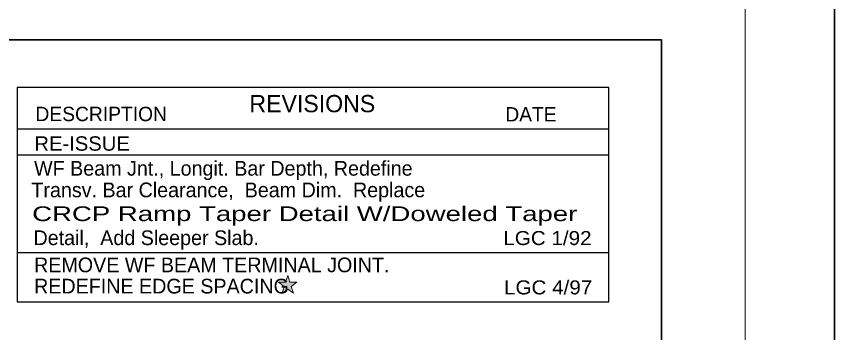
# Model space of a CAD drawing. Extents: x 34103 to 34476, y -22046 to -21727.
# Drawn here: x 34427.73 to 34476.37, y -21793.71 to -21774.9 of the extents above; entities that cross this region are included whole.
import ezdxf

# ---------------------------------------------------------------- set-up
doc = ezdxf.new("R2010")
doc.units = 0
doc.header["$LTSCALE"] = 0.4
doc.layers.add('1', color=7, linetype='Continuous', lineweight=25)
doc.layers.add('40', color=7, linetype='Continuous', lineweight=35)

msp = doc.modelspace()

# ---------------------------------------------------------------- hatches: boundary and pattern name
at = {"layer": '1'}
msp.add_hatch(color=256, dxfattribs=at).paths.add_polyline_path([(34443.3142, -21790.7165), (34443.7339, -21790.7165), (34443.8636, -21790.3173), (34443.9933, -21790.7165), (34444.413, -21790.7165), (34444.0734, -21790.9632), (34444.2031, -21791.3623), (34443.8636, -21791.1157), (34443.5241, -21791.3623), (34443.6537, -21790.9632)])

# ---------------------------------------------------------------- linework, layer by layer
for p, q in [((34462.8962, -21781.6043), (34427.7713, -21781.6043)), ((34462.9431, -21783.1557), (34427.7716, -21783.1557))]:
    msp.add_line(p, q, dxfattribs=at)
at = {"layer": '1', "lineweight": 35}
msp.add_lwpolyline([(34103.186, -21997.5558), (34476.373, -21997.5558), (34476.373, -21727.2399), (34103.186, -21727.2399)], close=True, dxfattribs=at)
at = {"layer": '1', "lineweight": 13}
for points in [[(34471.0532, -21993.3173), (34111.0533, -21993.3173), (34111.0533, -21763.3175), (34471.0532, -21763.3175)], [(34443.3142, -21790.7165), (34443.7339, -21790.7165), (34443.8636, -21790.3173), (34443.9933, -21790.7165), (34444.413, -21790.7165), (34444.0734, -21790.9632), (34444.2031, -21791.3623), (34443.8636, -21791.1157), (34443.5241, -21791.3623), (34443.6537, -21790.9632)]]:
    msp.add_lwpolyline(points, close=True, dxfattribs=at)
at = {"layer": '1', "lineweight": 35}
msp.add_lwpolyline([(34140.6042, -21981.2803), (34140.6182, -21776.2912), (34466.0791, -21776.2913), (34466.0791, -21981.2912), (34140.5294, -21981.2912)], dxfattribs=at)
at = {"layer": '1'}
msp.add_lwpolyline([(34462.9431, -21791.876), (34462.9431, -21779.1348), (34427.7716, -21779.1348), (34427.7716, -21791.876)], dxfattribs=at)
at = {"layer": '40', "lineweight": 25}
for p, q in [((34427.7716, -21788.9438), (34462.9431, -21788.9438)), ((34427.7716, -21791.876), (34462.9431, -21791.876))]:
    msp.add_line(p, q, dxfattribs=at)

# ---------------------------------------------------------------- texts
at = {"layer": '1'}
for s, height, p in [('REVISIONS', 1.027, (34441.5862, -21780.6043)), ('DESCRIPTION', 0.8554, (34428.8662, -21781.1342)), ('DATE', 0.8554, (34456.7962, -21781.1542))]:
    msp.add_text(s, height=height, dxfattribs=at).set_placement(p)
at = {"layer": '1', "width": 1.05}
msp.add_text('RE-ISSUE', height=0.8554, dxfattribs=at).set_placement((34428.8022, -21782.8914))
at = {"layer": '40'}
for s, p in [('WF Beam Jnt., Longit. Bar Depth, Redefine', (34428.7831, -21784.3751)), ('Transv. Bar Clearance,  Beam Dim.  Replace', (34428.6243, -21785.6605)), ('Detail,  Add Sleeper Slab.', (34428.7505, -21788.5042)), ('REMOVE WF BEAM TERMINAL JOINT.  ', (34428.7831, -21790.1179)), ('REDEFINE EDGE SPACING  ', (34428.7831, -21791.3807))]:
    msp.add_text(s, height=0.875, dxfattribs=at).set_placement(p)
for s, height, width, p in [('CRCP Ramp Taper Detail W/Doweled Taper', 0.875, 1.4, (34428.6697, -21787.0757)), ('LGC 1/92', 0.8333, 1.1, (34456.6779, -21788.5018)), ('LGC 4/97', 0.8333, 1.1, (34456.7188, -21791.4344))]:
    msp.add_text(s, height=height, dxfattribs=dict(at, width=width)).set_placement(p)

doc.saveas('drawing.dxf')
